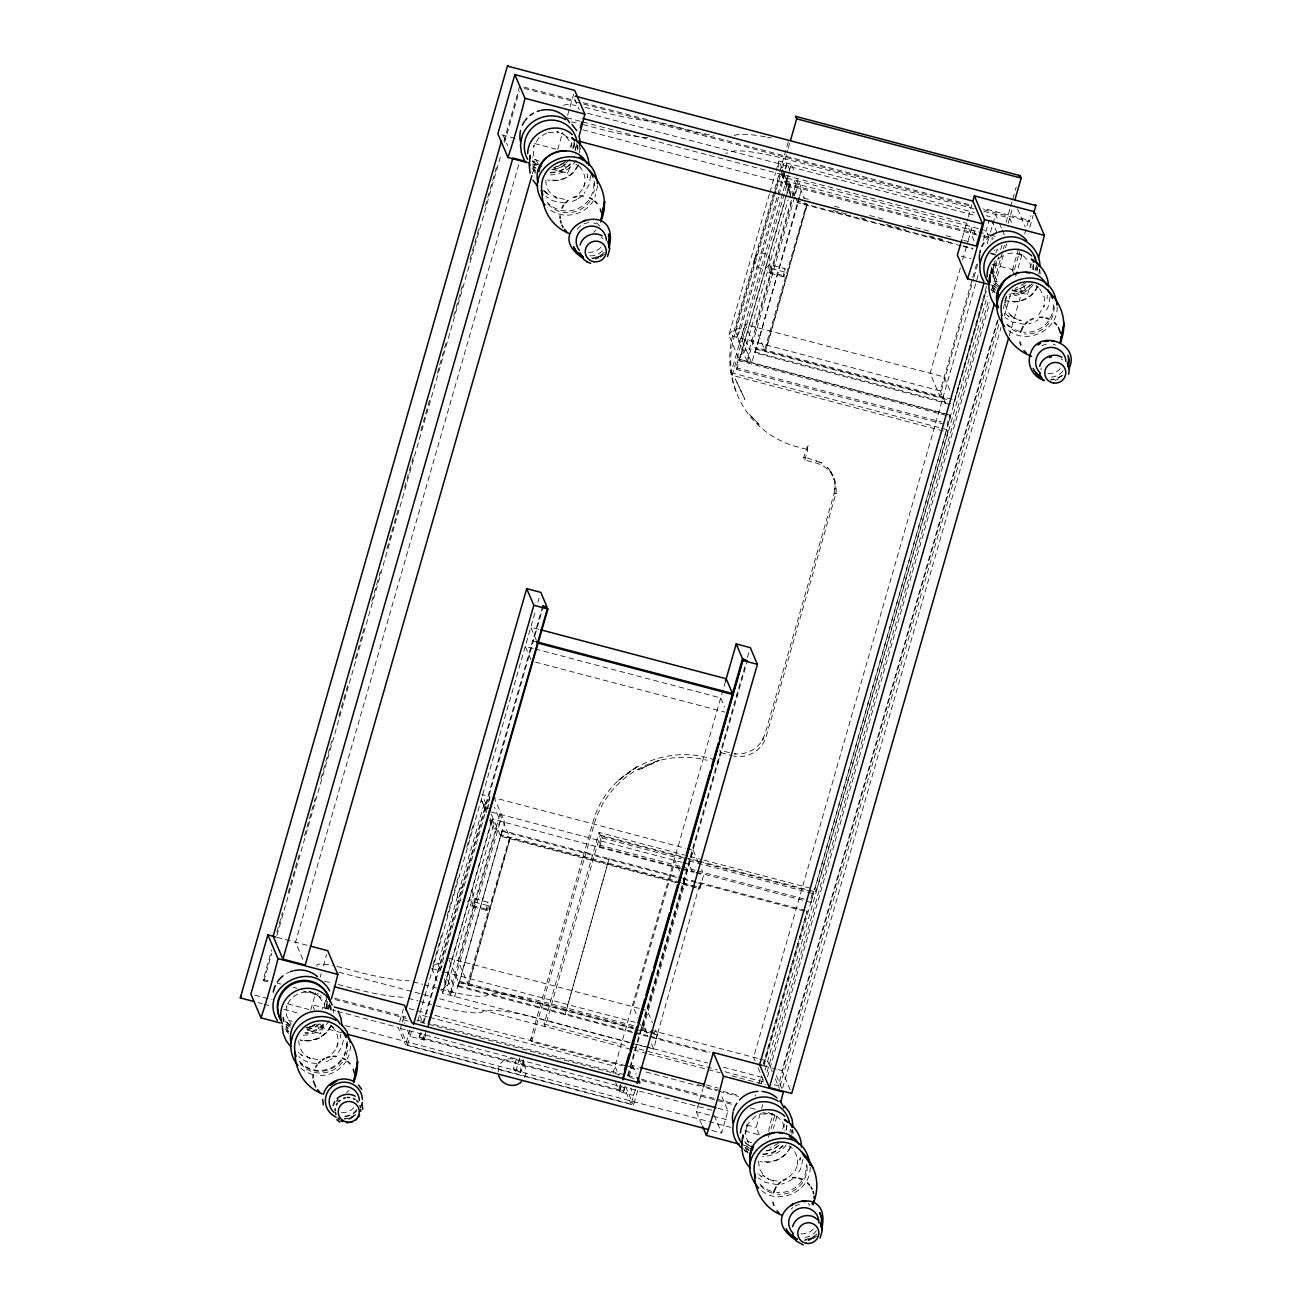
<?xml version="1.0" encoding="UTF-8"?>
<svg xmlns="http://www.w3.org/2000/svg" width="1311" height="1311" viewBox="0 0 1311 1311"><rect width="100%" height="100%" fill="white"/><g stroke="black" fill="none" stroke-linecap="round" stroke-linejoin="round"><path stroke-width="0.75" stroke-dasharray="5 3.75" d="M758.495 1161.071L759.511 1169.035L765.067 1176.885L762.592 1175.066L769.164 1179.523L766.82 1178.278L773.818 1181.064L771.769 1180.31L777.095 1180.998M992.673 274.13L994.148 264.593L992.214 273.294L993.001 268.034L997.36 260.332M1006.422 296.007C1003.751 303.185 1006.324 311.608 1012.059 316.557L1009.585 314.738L1016.156 319.196L1013.813 317.967L1020.81 320.736L1018.762 319.982L1024.088 320.671M808.133 445.609L803.741 457.473L804.79 460.079L816.229 463.094A27.547 26.941 -23.1 0 1 835.14 496.197L766.148 736.52A27.547 26.941 -23.1 0 1 733.619 756.005M340.549 1037.935L340.696 1034.15M577.577 149.798L577.741 145.701M587.689 173.822L587.541 177.608L587.984 173.56M590.474 175.559L589.491 183.687L584.28 193.323M1037.099 271.082L1037.263 266.985M1040.983 369.948L1041.065 367.965M1047.063 298.892L1047.21 295.106M1049.996 296.827L1049.013 304.971L1044.916 313.296M714.954 760.118C666.299 741.862 606.665 771.048 593.146 821.587L530.644 1039.394L531.692 1041.852L622.283 1065.761M806.74 447.002L807.789 449.624L804.79 460.079M326.537 1008.667L327.16 1001.571L326.39 1010.437M573.53 148.34L574.005 143.014M789.959 1132.425L790.271 1129.361M800.218 1157.318L799.939 1160.153L800.579 1154.549M803.004 1159.219L800.579 1169.166L796.809 1174.935M574.005 147.258L574.398 144.112L573.71 148.782M1005.521 299.137L1004.947 303.152L1005.471 299.645M326.718 1009.109L326.767 1000.948M350.676 1046.014L349.545 1053.667L347.169 1059.173M579.298 152.945L580.445 145.308M597.669 185.703L594.932 197.076M498.246 1071.792C498.344 1048.849 535.658 1059.239 523.646 1078.969M791.844 1134.556L792.975 1126.919M810.198 1167.298C810.722 1191.699 777.882 1206.53 760.265 1189.405M1038.836 274.228L1039.967 266.592M1057.19 306.971C1057.698 332.355 1023.055 346.448 1005.717 327.897M786.141 1130.164L786.846 1125.493M1033.134 269.837L1033.183 259.562L1033.199 269.443M789.812 193.438L790.353 191.98L781.045 170.184M786.207 1129.771L786.813 1125.854L786.19 1129.836M1033.183 269.509L1033.281 260.496M444.232 978.678L447.33 985.938L449.05 982.529M444.363 981.316L450.361 995.36L452.459 982.808L496.459 829.552L500.36 821.21L494.362 807.166M486.414 809.182L484.087 803.741L483.939 806.38L486.299 812.066M487.774 809.182L489.872 796.629L481.94 794.532L487.938 808.592M773.736 195.601L734.996 330.569L744.304 352.38L746.008 348.988M789.828 170.102L786.829 163.072L736.831 337.222L747.319 361.82L749.417 349.25L792.286 199.927M779.078 195.273L785.633 170.25M785.928 168.447L786.829 163.072M523.384 1059.599C517.304 1076.757 522.27 1074.053 524.695 1059.517M680.065 868.652L492.428 819.129L491.166 822.685L493.378 825.537L447.33 985.938M782.651 169.758L789.386 185.572C785.142 190.275 793.974 193.012 788.665 197.863M755.333 1096.143L755.644 1094.8M491.281 821.686L442.43 993.279L630.067 1042.802M788.239 188.145L739.388 359.722L950.672 415.489M267.854 981.857L263.888 980.808L263.282 979.399L271.754 949.885M276.85 932.17L282.504 912.489M288.141 892.824L298.875 855.428M304.529 835.746L315.263 798.35M320.916 778.685L331.65 741.289M338.992 715.708L348.038 684.227M355.379 658.646L364.982 625.183M371.767 601.569L380.796 570.088M387.007 548.44L398.872 507.111M404.525 487.43L413.571 455.949M420.913 430.369L429.942 398.872M437.3 373.291L446.33 341.81M453.672 316.23L463.275 282.783M470.059 259.168L479.105 227.672M485.316 206.024L497.18 164.711M503.965 141.096L519.779 85.985M263.888 980.808L271.803 953.261M276.883 935.546L501.163 154.305M504.555 142.489L519.254 91.328M518.73 164.727L295.516 942.216L303.005 959.783M532.413 173.773L535.249 163.941L532.25 156.91M310.74 1009.929L315.672 992.738M320.064 977.465L321.162 973.647M323.358 966.01L326.636 954.539M557.732 149.618L562.665 132.427M567.597 115.237L573.628 94.212M341.761 1032.757L321.982 1027.545L323.03 1023.858M327.258 1009.109L328.324 1005.422L332.289 1006.471M399.658 1021.826L403.362 1008.929M635.36 1089.474L631.165 1104.075L407.574 1045.064L400.461 1028.381L404.657 1013.764M637.801 1090.359L633.557 1105.107L405.558 1044.916L409.786 1030.184M407.574 1045.064L411.769 1030.446M437.186 980.989L431.942 968.698L441.496 935.431M447.117 915.865L457.785 878.681M466.782 847.365L474.074 821.931M417.603 1021.433L535.134 612.04M537.969 602.208L539.1 598.258M484.087 803.741L438.038 964.126L441.135 971.402M625.314 1086.032L623.61 1091.932L419.389 1038.033L420.061 1033.052M422.879 1023.252L542.672 605.944M419.389 1038.033L421.077 1032.134M423.879 1022.351L543.131 607.009M431.942 968.698L439.873 970.779L489.872 796.629M424.469 1034.199L423.338 1038.148L420.978 1032.609M426.288 1030.495L424.158 1040.082L410.064 1036.362L405.328 1025.235M424.158 1040.082L426.665 1031.364M492.428 819.129L442.43 993.279L440.938 989.772M471.747 906.376L473.926 898.527L474.385 902.083L473.025 906.786L472.484 905.508L486.578 909.228L487.118 910.49L471.845 906.524L472.484 905.508M450.361 995.36L500.36 821.21M632.623 1032.544L458.08 986.478L502.129 830.437L681.671 877.813M449.017 959.767L458.752 982.595L454.753 996.524L445.773 975.466M676.066 882.582L500.753 836.303L504.751 822.374L494.263 797.793L685.342 848.217M458.08 986.478L502.129 830.437M487.118 910.49L488.462 905.786L488.02 902.247L473.926 898.527M523.925 1060.861L520.582 1072.48L515.829 1071.218L513.42 1068.858L516.206 1059.173M515.829 1071.218L519.73 1057.682M769.36 194.241L728.9 335.141L739.388 359.722L785.453 199.256M769.918 192.291L775.538 172.724M776.096 170.774L778.898 160.991L974.417 212.579M788.304 141.801L733.128 333.944C727.834 353.036 728.736 373.799 736.307 392.153M774.309 193.651L779.914 174.084M531.692 1041.852L594.194 824.16A91.819 89.82 -23.1 0 1 707.219 760.314M775.85 191.406L734.193 336.534A91.819 89.82 -23.1 0 0 797.219 446.838L807.789 449.624M776.423 189.439L782.044 169.824M782.618 167.874L787.682 150.224M788.239 148.258L789.927 142.375M778.521 197.24L740.731 328.881L736.831 337.222M599.078 832.436L600.192 835.074L545.196 1026.644L544.065 1024.006L599.078 832.436L688.111 855.936M699.124 861.18L815.868 891.988L947.869 432.22L732.193 375.307L731.063 372.668L782.7 192.832M783.257 190.865L786.059 181.098L976.662 231.408M745.238 324.456L741.223 338.385L751.711 362.967L755.71 349.037L745.238 324.456L944.182 376.962L950.18 391.022M794.712 195.732L787.223 178.165L791.221 164.236L794.22 171.266M732.193 375.307L787.19 183.737L786.059 181.098M680.671 868.029L599.717 846.66L598.98 844.907L601.47 836.189L686.374 858.607M944.051 424.19L736.716 369.473L735.963 367.719L738.47 359.017L947.771 414.26M599.717 846.66L602.224 837.958L601.47 836.189M736.716 369.473L739.224 360.771L738.47 359.017M786.026 197.305L789.386 185.572L980.972 236.127M744.304 352.38L788.091 199.813M770.901 264.986L771.343 268.526L769.999 273.229L769.459 271.951L783.536 275.671L784.076 276.932L768.754 272.934L770.901 264.986L785.043 268.722L784.076 276.932M791.32 200.222L754.907 327.013L764.657 349.84L806.642 203.549L797.842 201.222L798.301 202.287L955.178 243.682M791.877 198.272L796.908 180.721L804.397 198.289M747.319 361.82L797.317 187.653L792.827 177.116M949.197 404.165L755.054 352.921L799.104 196.879L810.87 199.977M961.209 245.894L797.711 202.746L799.218 197.519M799.71 195.781L801.709 188.817L797.219 178.28M755.054 352.921L799.546 197.928M612.974 1073.234L726.212 678.77M620.267 1084.492L618.759 1089.72L615.613 1082.345M620.906 1084.869L619.595 1091.653L633.672 1095.373L630.509 1087.95M619.595 1091.653L621.283 1085.754M623.61 1091.932L624.298 1086.95M627.674 1075.2L745.222 665.365M747.483 657.499L749.171 651.6M717.789 763.117L720.788 752.661L719.739 750.203M628.116 1076.249L747.352 660.908M687.308 848.741L693.224 850.298L643.226 1024.448L646.962 1033.232M629.247 1076.478L632.426 1065.417L638.277 1066.974M641.718 1030.266L657.401 1034.412L656.155 1038.754L700.205 882.713L700.664 883.761L699.713 888.809L678.033 883.106M632.033 1043.327L653.714 1049.046L657.401 1034.412M699.713 888.809L703.712 874.879L701.467 869.619M701.762 1124.461L696.321 1111.695L699.058 1102.158M699.615 1100.24L702.893 1088.785M962.323 237.897L967.813 218.806M968.354 216.889L971.828 204.795M960.34 267.919L930.105 373.242L939.84 396.069L973.434 279.046M962.569 260.119L967.616 242.568M968.173 240.618L972.09 226.967L976.597 237.488M711.742 1130.41L721.64 1133.015L727.982 1110.909L721.247 1095.095M945.428 403.198L940.184 390.907L976.662 263.839M983.381 240.437L989.182 220.232M973.991 277.096L977.908 263.445M978.088 275.326L753.596 1057.338L755.103 1060.861M987.117 243.895L989.936 234.079M990.51 232.113L995.59 214.43L998.605 221.493M762.674 1065.941L807.183 910.932L763.69 1065.024M812.246 893.692L810.247 900.657L811.001 902.427L805.069 900.854M986.462 286.421L953.113 405.197L986.347 289.436M990.313 273.016L992.099 266.805M990.854 273.753L993.672 263.937M758.823 1083.591L761.085 1075.725M763.903 1065.892L986.314 291.173M991.395 273.491L995.344 259.725M1006.078 222.362L1010.027 208.596M1010.584 206.63L1012.289 200.73M1012.846 198.764L1016.238 186.965M811.001 902.427L813.492 893.709L812.754 891.955M815.868 891.988L814.754 889.366L946.739 429.598L940.806 428.025M950.491 416.521L948 425.239L947.247 423.486L949.738 414.768L950.491 416.521L739.224 360.771M761.265 1083.394L762.396 1079.461M765.034 1070.235L987.265 296.171M992.919 276.49L998.572 256.809M1000.637 249.582L1001.965 244.993M1008.175 223.345L1012.698 207.613M766.968 1072.267L988.658 300.088M991.477 290.272L1002.751 250.975M1003.325 249.008L1004.455 245.075M767.525 1076.872L989.772 302.726M992.607 292.894L1003.325 255.563M1005.57 247.713L1006.701 243.78M759.282 1134.785L756.185 1127.493L761.117 1110.302M761.658 1108.401L762.756 1104.583M790.222 1089.933L781.979 1070.612L997.851 318.704M998.228 319.523L778.242 1085.803L772.949 1084.41M1012.338 270.41L1018.532 248.795M780.012 1086.147L999.228 322.604M1003.177 308.839L1006.569 297.023M1014.485 269.476L1019.565 251.761M1024.645 234.063L1028.594 220.281L983.07 208.269M768.148 1112.646L772.113 1113.695L772.703 1115.104L770.966 1121.2A13.765 1.786 -75.2 0 0 768.639 1131.196M983.66 209.662L1029.201 221.69L1030.954 215.594M768.508 1137.309L775.293 1113.727M782.618 1088.163L1001.014 327.455M1004.406 315.656L1011.174 292.074M1015.681 276.342L1022.187 253.695M1029.79 227.213L1033.183 215.414M1009.273 335.632L1021.711 292.32L1019.466 287.06M513.42 1068.858L521.368 1071.12M443.118 989.428L445.543 986.347M740.076 355.871L742.501 352.79M578.413 164.76C573.776 176.641 559.633 183.065 547.457 179.902M331.421 1025.087C326.783 1036.968 312.641 1043.392 300.465 1040.229M486.578 909.228L485.939 910.244L488.02 902.247M769.459 271.951L768.803 272.967M783.536 275.671L782.896 276.687L784.978 268.689M1037.935 286.044C1032.953 298.908 1016.402 305.66 1003.849 299.908M790.943 1146.371C786.321 1158.252 772.163 1164.66 759.987 1161.513M793.417 195.994L797.317 187.653M439.873 970.779L443.774 962.438M1037.329 286.159C1032.773 297.433 1019.434 303.923 1007.733 300.694M577.414 165.76C572.514 176.51 559.6 182.54 548.211 179.41M330.421 1026.087C325.521 1036.837 312.608 1042.851 301.219 1039.738M432.925 966.6L433.941 965.322M789.943 1147.371C785.043 1158.121 772.13 1164.135 760.741 1161.022M530.66 1039.23L532.037 1037.837M569.843 159.368L562.173 166.808L551.816 169.545M576.168 160.221C570.596 169.135 560.633 174.74 550.128 174.937M579.233 193.422L582.576 189.21L584.903 183.065L583.559 187.768C586.754 180.23 584.64 170.954 578.38 165.645M593.391 200.616C584.395 216.168 560.911 220.248 547.736 207.793M329.176 1020.548C323.604 1029.463 313.64 1035.067 303.136 1035.264M332.24 1053.749L335.583 1049.537L337.91 1043.392L336.566 1048.079C339.762 1040.557 337.648 1031.282 331.388 1025.972M346.399 1060.943C340.204 1070.808 328.176 1077.134 316.508 1075.151M1033.281 284.553C1027.906 292.009 1018.68 295.86 1009.65 296.22M1038.754 314.706L1044.13 305.676L1043.9 306.741L1044.654 301.923L1044.146 297.105L1039.656 288.617M786.289 1144.88C780.914 1152.336 771.687 1156.187 762.658 1156.548M1032.183 283.438C1026.906 290.649 1017.91 295.008 1008.962 294.401M836.779 493.706L834.091 493.608L765.083 733.947L761.478 741.797L763.592 738.077C758.381 748.761 746.32 755.333 734.504 753.825L735.405 753.989L731.177 753.219M570.678 164.563L560.371 171.479L549.44 173.134M593.604 232.293L595.997 230.081M604.469 252.286L599.914 255.891L591.589 258.316M346.612 1092.604L349.005 1090.408M783.208 1146.175L772.9 1153.09L761.986 1154.729M817.015 1233.897L812.443 1237.486L804.118 1239.927M834.189 493.526L835.123 485.316L834.943 489.56L834.353 479.465L831.666 473.222L834.615 481.121L833.452 477.057L834.501 479.515M1062.615 375.52L1056.977 378.846L1050.373 380.092M1025.399 282.93L1015.37 288.436M778.406 1143.258L770.032 1148.075M565.615 161.876L557.126 166.71M600.684 257.087L605.01 253.842M998.474 258.923L1002.784 255.694M1026.021 284.848L1021.695 288.092L1013.124 290.583M319.507 1023.891L315.181 1027.136L306.61 1029.627M755.808 1116.022L748.139 1123.461L745.222 1133.622L747.155 1124.92C743.943 1132.475 746.057 1141.701 752.334 1147.027M779.029 1145.175L774.719 1148.42L766.148 1150.911M788.878 1177.18L795.105 1170.821L797.137 1166.003L796.908 1167.069C799.153 1159.153 795.843 1150.288 788.943 1145.798M813.23 1238.682L817.556 1235.454M602.519 254.695L595.636 258.201L591.769 258.759M355.527 1115.022L350.463 1117.89L343.859 1119.135M815.065 1236.306L808.166 1239.796L804.298 1240.353M578.036 198.797L580.347 197.24M1061.861 375.552L1056.797 378.404L1051.111 379.6M792.876 1178.851L786.895 1182.358M310.15 1027.037L317.967 1022.99M803.741 457.473L805.167 457.375M308.937 1027.709L306.872 1027.955L316.23 1024.038M1035.493 321.342L1038.181 319.753M434.416 964.962L442.004 961.979M576.873 199.567L570.416 202.123M546.605 133.05L538.952 137.639L533.577 146.685L533.79 145.619L533.544 155.255L538.034 163.744M557.322 166.563L564.959 162.662L553.865 167.644L555.831 167.153M595.669 259.119L599.012 257.759M1055.191 380.403L1058.534 379.043M463.111 886.793C456.67 888.219 455.212 897.953 461.111 901.05M467.126 901.952C472.697 900.641 474.893 892.873 470.731 888.924M306.872 1027.955L314.787 1025.071M310.428 1027.103L314.869 1025.3L312.739 1026.152M348.677 1119.447L352.02 1118.086M808.215 1240.73L811.558 1239.37M1028.611 323.784L1031.282 323.014M781.618 1184.112L784.289 1183.341M548.277 132.378L558.945 132.362L556.896 131.608L563.894 134.394L561.55 133.148L568.105 137.622L565.647 135.803L571.186 143.653L572.301 148.356M1007.798 253.662L1013.141 252.957L1023.416 255.678L1018.794 253.515L1023.203 255.629L1028.791 261.397M305.676 1027.89L308.855 1027.48M760.806 1113.989L771.474 1113.973L776.423 1116.005L771.802 1113.842C778.947 1116.317 784.568 1123.117 784.765 1130.787M834.402 493.46L835.959 493.559M564.943 203.041L552.8 200.829L545.9 196.388M1024.481 324.325L1012.321 322.113L1005.439 317.672M777.489 1184.652L765.329 1182.44L758.446 1177.999M564.549 199.387L554.291 196.683L558.896 198.83C551.112 196.224 545.605 188.505 545.786 180.279M317.573 1059.714L307.298 1057.01L311.903 1059.157C304.136 1056.535 298.613 1048.833 298.793 1040.606M523.745 87.034L575.218 100.619M583.133 102.717L971.189 205.122M524.334 88.443L581.756 103.585M583.739 104.11L971.779 206.532M974.122 208.76L786.518 159.254A65.337 10.635 16 0 0 729.358 152.273A49.556 8.063 16 0 1 725.688 153.289M983.987 211.366L1009.667 218.134L1012.682 225.213M986.249 215.709L990.182 216.741M587.639 113.27L976.728 215.954M566.876 117.744L580.724 121.399M582.707 121.923L966.535 223.231L974.778 242.535M787.223 178.165L979.137 228.819M980.267 229.114L986.183 230.67L990.674 241.208M583.051 124.561L596.259 128.036A74.891 12.192 16 0 0 649.715 137.819M978.629 231.916L988.461 234.522M990.428 235.03L998.277 237.111M582.887 129.805L975.925 233.538M983.692 235.587L993.705 238.241M982.939 236.652L992.788 239.241M834.402 206.188L842.236 208.269M869.701 215.512L885.384 219.642M906.95 225.345L928.532 231.031M946.181 235.685L954.031 237.766M963.831 240.355L971.68 242.42M833.14 210.547L850.79 215.201M860.606 217.79L868.439 219.855M886.089 224.525L905.704 229.687M929.237 235.898L942.97 239.536M963.028 245.763L972.828 248.353M990.477 253.007L996.36 254.563M963.175 246.419L973.024 249.024M990.755 253.695L996.671 255.268M501.736 134.836L517.173 138.9M534.56 143.489L555.798 149.093M961.258 256.12L970.91 258.66M992.148 264.265L1015.32 270.377M1012.387 289.862L1021.711 292.32M533.085 164.137L536.936 165.153M552.39 169.234L567.843 173.314A108.436 14.028 -75.2 0 0 570.842 164.088M990.674 284.913L996.475 286.437M1011.912 290.518L1027.365 294.598A108.436 14.028 -75.2 0 0 1030.364 285.372M771.343 268.526L785.42 272.246M940.184 390.907L728.9 335.141C731.063 330.847 736.012 327.799 740.731 328.881L749.417 349.25M952.163 399.331L755.841 347.513L756.3 348.579L946.526 398.773M755.71 349.037L946.788 399.478M754.595 351.872L950.704 403.624M735.963 367.719L941.314 421.913M731.063 372.668L938.823 427.501M538.69 629.28L530.791 627.199L537.084 641.948M536.609 641.816L532.676 640.784L533.135 641.833M533.184 648.437L525.285 646.356L531.578 661.105M535.15 648.945L720.722 697.927L724.655 707.153M535.527 662.137L725.032 712.152M720.788 752.661L732.226 755.677M690.094 856.46L701.959 859.59M703.941 860.114L814.754 889.366M600.192 835.074L683.293 857.001M685.276 857.525L697.157 860.655M688.357 859.131L810.772 891.431M602.224 837.958L681.212 858.803M689.094 860.885L805.593 891.627M807.576 892.152L813.492 893.709M682.179 862.376L490.265 811.722L500.753 836.303M683.932 862.835L689.225 864.228L693.716 874.765M598.98 844.907L679.934 866.276M681.9 866.784L695.731 870.438M697.698 870.963L804.331 899.1M682.654 868.554L694.502 871.668M696.469 872.192L803.102 900.329M682.031 869.16L693.863 872.29M695.83 872.798L703.712 874.879M682.556 878.042L805.216 910.424M502.588 831.485L681.048 878.583M683.015 879.107L696.731 882.729M697.796 883.008L807.625 911.997M681.31 882.401L500.884 834.779L501.343 835.844L679.803 882.942M683.26 882.926L698.96 887.055M681.753 883.45L695.485 887.072M474.385 902.083L488.462 905.786M448.264 958.013L639.342 1008.438M641.308 1008.962L647.224 1010.519L652.468 1022.809M444.265 971.943L635.343 1022.383M633.393 1025.612L544.524 1002.161A65.337 10.635 16 0 0 487.364 995.18A49.556 8.063 16 0 1 445.789 990.428L424.617 984.84M641.292 1027.693L649.191 1029.774M651.174 1030.299L758.872 1058.731M759.774 1058.96L767.672 1061.058L772.195 1071.661M633.426 1027.136L458.883 981.07L459.342 982.136L633.869 1028.201M641.276 1029.217L656.958 1033.347L655.467 1029.84M458.752 982.595L634.065 1028.873M636.032 1029.381L657.712 1035.1M276.883 937.299L308.429 945.624M763.346 1065.696L776.391 1069.137M778.259 1069.629L781.979 1070.612M457.637 985.43L633.246 1031.773M635.212 1032.298L647.863 1035.641M649.83 1036.149L709.726 1051.963M634.59 1033.068L710.169 1053.012M413.08 981.792L422.699 984.332M628.641 1042.147L539.788 1018.696A65.337 10.635 16 0 0 482.612 1011.731A49.556 8.063 16 0 1 441.037 1006.979L433.335 1004.947M636.54 1044.244L707.629 1063.008M723.426 1067.17L762.92 1077.593M544.065 1024.006L628.575 1046.309M630.525 1046.817L716.986 1069.645M724.852 1071.726L764.149 1082.099M338.926 972.205L431.745 996.704M439.644 998.785L631.656 1049.456M633.623 1049.98L647.028 1053.52M649.011 1054.044L720.116 1072.808M731.866 1075.905L737.88 1077.495M739.732 1077.986L765.542 1084.787M408.327 998.343L417.947 1000.883M419.881 1001.391L431.417 1004.439M338.189 984.512L349.513 987.494A74.891 12.192 16 0 0 404.493 997.327M706.547 1084.984L718.248 1088.081M409.229 1008.552L426.993 1013.239M434.891 1015.32L626.478 1065.892M628.461 1066.417L638.326 1069.022M697.583 1084.656L703.515 1086.229M705.482 1086.737L721.279 1090.916M723.262 1091.44L739.06 1095.603M630.149 1067.842L638.031 1069.923M645.913 1072.005L699.074 1086.032M706.957 1088.114L716.789 1090.719M718.756 1091.227L738.454 1096.422M427.435 1016.762L419.536 1014.681L422.683 1022.056M429.418 1017.287L614.974 1066.269L618.907 1075.479M263.282 979.399L269.23 980.972M277.145 983.053L281.111 984.102M292.992 987.232L296.941 988.281M308.822 991.427L318.72 994.033M334.567 998.212L405.836 1017.025M417.717 1020.155L425.633 1022.252M433.548 1024.333L625.609 1075.02M627.576 1075.544L639.457 1078.691M641.44 1079.215L734.488 1103.764M750.334 1107.942L756.267 1109.516M303.48 991.263L321.31 995.967M335.157 999.621L406.443 1018.434M420.29 1022.088L620.267 1074.856M630.165 1077.478L634.114 1078.527M642.046 1080.608L733.111 1104.649M762.805 1112.482L772.703 1115.104M408.245 1021.072L402.952 1019.679L404.542 1023.383M718.1 1108.287L727.982 1110.909M335.649 1010.896L312.231 1004.718L314.493 1009.978M337.599 1011.404L398.069 1027.365L405.558 1044.916M711.906 1110.188L626.068 1087.54L633.557 1105.107M400.461 1028.381L624.052 1087.393L631.165 1104.075M418.93 1036.985L623.167 1090.883M254.744 995.147L272.114 999.736M287.568 1003.816L308.806 1009.421M696.321 1111.695L729.145 1120.364M746.516 1124.953L756.185 1127.493M258.12 1002.604L262.085 1003.652M264.068 1004.177L270 1005.734M283.848 1009.388L299.678 1013.567M345.17 1025.579L707.186 1121.134M709.169 1121.642L730.932 1127.394M744.779 1131.049L758.627 1134.703M286.093 1024.465L289.96 1025.481M307.331 1030.069L320.851 1033.642A108.436 14.028 -75.2 0 0 323.85 1024.415M743.124 1145.093L748.909 1146.617M807.232 458.031L813.279 460.014M729.277 752.596L721.427 750.679M312.657 1074.659L305.332 1071.628L299.203 1066.941M541.804 166.776L532.315 160.958L537.33 164.776L533.266 161.581M994.803 292.304L991.558 289.862M535.281 171.02L532.037 168.578M288.289 1031.347L285.044 1028.906M286.667 1022.351L290.337 1025.104L286.585 1022.236M993.427 283.651L998.507 286.929M575.922 164.121L580.839 167.464M748.237 1145.011L742.37 1139.554M330.569 1025.563L333.846 1027.791M751.514 1147.24L744.861 1142.553L746.451 1143.979M992.706 287.814L995.967 290.321M1006.012 314.361L1009.028 316.672L1004.734 313.345M1060.927 358.69L1062.5 359.886M533.167 166.53L535.347 168.201M543.541 190.816L549.506 195.388L543.77 190.964M601.388 237.406L602.978 238.602M748.974 1150.632L743.829 1146.158M744.566 1150.189L747.647 1152.516M759.02 1174.689L762.035 1176.999L757.742 1173.673M299.498 1053.405L302.513 1055.716L298.22 1052.389M1035.936 285.487L1038.427 287.568M790.566 194.995L781.045 173.314M596.538 222.723L600.028 226.393M543.868 190.341L546.49 193.078M533.348 170.594L535.838 173.249M288.846 1033.576L286.355 1030.921A26.63 26.04 -23.1 0 0 288.191 1032.953M999.326 286.699L996.049 283.127L993.033 275.703M535.511 171.233L532.479 166.382M808.133 1203.154L809.87 1205.612M325.308 1008.683L324.194 1003.964L318.655 996.114L321.113 997.933L314.558 993.476L316.901 994.721L309.904 991.935L311.952 992.689C301.399 989.887 289.502 996.409 286.585 1006.995L286.798 1005.93L286.552 1015.583L291.058 1024.071M995.049 292.5L991.263 285.913M748.057 1152.828L744.287 1146.24M743.583 1148.813L745.877 1152.189M482.579 802.447L481.432 799.857M288.518 1031.544L284.749 1024.956M484.546 807.707L484.087 806.871M490.003 820.735L493.329 828.29L496.459 829.552L491.707 818.441M1036.1 264.953L1038.754 272.065M576.578 143.669L579.233 150.781M329.585 1003.997L332.24 1011.109M1028.594 220.281L1029.201 221.69M1017.533 208.908L1025.317 227.164M999.359 223.263L1001.62 228.573M1002.374 230.343L1004.636 235.652M1023.481 285.487L1027.365 294.598M991.673 220.264L998.425 236.062M1011.977 269.492L1014.96 276.523M997.622 250.204L997.163 249.156L995.918 253.498L994.426 249.991M991.116 267.116L997.851 282.914M946.739 429.598L947.869 432.22M795.466 197.486L797.711 202.746M781.897 168.005L778.898 160.991L778.57 167.021M784.732 175.625L792.631 194.143M781.209 173.298L788.386 190.111M574.726 99.128L579.216 109.665M563.943 164.203L567.843 173.314M503.145 135.213L507.636 145.734M736.913 694.683L737.356 695.731M693.224 850.298L698.468 862.589M776.292 1075.577L781.733 1088.343M775.227 1078.74L779.357 1088.441M679.622 871.045L675.132 860.524L633.131 1006.799L637.638 1017.336M683.375 879.828L684.866 883.335L642.882 1029.627L640.62 1024.366M758.119 1067.941L763.395 1080.33M714.151 1115.464L721.64 1133.015M651.469 1043.769L653.714 1049.046M632.426 1065.417L636.163 1074.201M490.281 818.277L493.378 825.537L492.952 827.667M481.858 801.25L486.643 812.459M489.822 819.932L491.412 823.669M520.057 1071.218L520.582 1072.48M447.723 971.697L452.459 982.808M317.196 966.469L316.901 965.765A27.547 4.49 16 0 1 333.01 965.568M320.474 1024.022L321.982 1027.545M316.967 1024.53L320.851 1033.642M1029.725 262.708L1031.757 270.459M579.134 144.734L580.249 148.667M791.041 1129.623L791.778 1132.393M326.095 997.425L327.324 1004.21L327.16 1001.571M792.794 1130.262L793.221 1133.31M1039.787 269.935L1040.262 273.999M574.152 141.244L574.3 143.882M563.615 105.568A27.547 4.49 16 0 1 576.053 105.421M585.05 107.305A27.547 4.49 16 0 1 587.803 108.01L600.995 111.501A74.891 12.192 16 0 0 655.975 121.333L692.519 130.969A49.556 8.063 16 0 0 713.381 135.459M571.301 121.972A27.547 4.49 16 0 1 578.938 123.529M734.111 135.738A65.337 10.635 16 0 1 757.168 135.508M760.495 136A65.337 10.635 16 0 1 765.771 136.918M767.59 137.245A65.337 10.635 16 0 1 771.327 137.983M571.94 142.555A26.63 26.04 -23.1 0 1 569.187 148.848M539.165 161.056A26.63 26.04 -23.1 0 1 532.79 158.451M576.07 146.291A26.63 26.04 -23.1 0 1 575.25 150.323M566.123 163.875A26.63 26.04 -23.1 0 1 552.111 169.578M534.937 165.514A26.63 26.04 -23.1 0 1 532.725 163.908M577.381 146.193A26.63 26.04 -23.1 0 1 577.201 148.93M570.301 163.695A26.63 26.04 -23.1 0 1 549.063 172.315M536.068 168.152A26.63 26.04 -23.1 0 1 532.807 165.661M593.85 183.458A26.63 26.04 -23.1 0 1 591.408 195.454M588.557 200.19A26.63 26.04 -23.1 0 1 547.342 202.353M594.112 181.147A26.63 26.04 -23.1 0 1 593.604 193.34M590.114 200.812A26.63 26.04 -23.1 0 1 547.211 203.074M600.831 247.402A15.142 14.814 -23.1 0 1 587.967 252.253M577.233 229.376A15.142 14.814 -23.1 0 1 591.572 222.673M593.883 223.083A15.142 14.814 -23.1 0 1 596.112 223.87M602.339 250.909A15.142 14.814 -23.1 0 1 589.458 255.76M1035.592 267.575A26.63 26.04 -23.1 0 1 1035.116 270.279A108.436 14.028 -75.2 0 0 1035.985 266.723M1023.957 286.388A26.63 26.04 -23.1 0 1 1014.386 290.419M996.852 288.174A26.63 26.04 -23.1 0 1 991.198 284.307M1031.462 263.822A26.63 26.04 -23.1 0 1 1030.02 267.69M997.36 281.963A26.63 26.04 -23.1 0 1 994.787 280.98M986.478 239.618A26.63 26.04 -23.1 0 1 988.478 237.684M1036.903 267.477A26.63 26.04 -23.1 0 1 1036.722 270.197M1029.823 284.962A26.63 26.04 -23.1 0 1 1026.759 287.797L1023.301 290.124A26.63 26.04 -23.1 0 1 1011.371 293.598M994.459 288.666A26.63 26.04 -23.1 0 1 992.329 286.945M1053.372 304.742A26.63 26.04 -23.1 0 1 1049.98 318.573M1048.292 321.195A26.63 26.04 -23.1 0 1 1023.678 332.125M1019.597 331.388A26.63 26.04 -23.1 0 1 1005.979 322.604M1054.126 306.495A26.63 26.04 -23.1 0 1 1024.432 333.879M1016.451 331.781A26.63 26.04 -23.1 0 1 1006.733 324.358M1060.353 368.686A15.142 14.814 -23.1 0 1 1047.489 373.537M1041.934 345.875A15.142 14.814 -23.1 0 1 1046.375 344.203M1053.421 344.367A15.142 14.814 -23.1 0 1 1055.634 345.154M1062.992 370.816A15.142 14.814 -23.1 0 1 1051.356 377.093M778.652 1145.486A26.63 26.04 -23.1 0 1 764.641 1151.189M751.105 1149.075A26.63 26.04 -23.1 0 1 744.206 1144.634M784.47 1124.15A26.63 26.04 -23.1 0 1 781.733 1130.459M751.695 1142.668A26.63 26.04 -23.1 0 1 745.336 1140.062M782.831 1145.29A26.63 26.04 -23.1 0 1 761.593 1153.926M748.597 1149.763A26.63 26.04 -23.1 0 1 745.336 1147.272M806.314 1164.037A26.63 26.04 -23.1 0 1 806.38 1167.118M806.068 1170.182A26.63 26.04 -23.1 0 1 802.643 1179.507M801.906 1180.67A26.63 26.04 -23.1 0 1 776.702 1192.453M771.294 1191.322A26.63 26.04 -23.1 0 1 758.987 1182.932M807.068 1165.79A26.63 26.04 -23.1 0 1 777.439 1194.206M772.032 1193.076A26.63 26.04 -23.1 0 1 759.741 1184.685M813.377 1228.997A15.142 14.814 -23.1 0 1 800.497 1233.848M791.238 1209.119A15.142 14.814 -23.1 0 1 792.975 1207.513M794.941 1206.202A15.142 14.814 -23.1 0 1 799.382 1204.53M816.343 1230.668A15.142 14.814 -23.1 0 1 804.364 1237.42M776.866 1116.431A108.436 14.028 -75.2 0 1 773.424 1128.443M329.471 1005.766A108.436 14.028 -75.2 0 1 328.487 1009.191M576.463 145.439A108.436 14.028 -75.2 0 1 574.972 150.552M336.96 966.436A27.547 4.49 16 0 1 341.057 967.469L354.265 970.943A74.891 12.192 16 0 0 409.229 980.775M324.571 981.415A27.547 4.49 16 0 1 332.207 982.988M329.274 1003.882A26.63 26.04 -23.1 0 1 328.258 1010.65M319.13 1024.202A26.63 26.04 -23.1 0 1 307.872 1029.463M290.337 1027.218A26.63 26.04 -23.1 0 1 284.684 1023.35M325.57 1000.195A26.63 26.04 -23.1 0 1 322.195 1009.175M292.173 1021.384A26.63 26.04 -23.1 0 1 288.256 1020.024M286.486 973.516A26.63 26.04 -23.1 0 1 288.994 972.27M289.354 1024.481A24.45 23.909 -23.1 0 1 284.733 1020.613M330.388 1006.52A26.63 26.04 -23.1 0 1 330.208 1009.241M323.309 1024.006A26.63 26.04 -23.1 0 1 304.857 1032.642M287.945 1027.709A26.63 26.04 -23.1 0 1 285.814 1025.989M330.749 1006.029A26.63 26.04 -23.1 0 1 330.585 1010.125M323.686 1024.891A26.63 26.04 -23.1 0 1 305.234 1033.527M288.322 1028.578A26.63 26.04 -23.1 0 1 286.175 1026.857M333.273 1008.978A26.63 26.04 -23.1 0 1 333.748 1013.042M330.7 1026.284A26.63 26.04 -23.1 0 1 299.973 1039.705M343.318 1039.984A26.63 26.04 -23.1 0 1 337.337 1053.7M332.24 1058.403A26.63 26.04 -23.1 0 1 329.897 1059.894M328.668 1060.55A26.63 26.04 -23.1 0 1 326.111 1061.664M316.574 1063.401A26.63 26.04 -23.1 0 1 298.908 1056.715M346.481 1042.9A26.63 26.04 -23.1 0 1 344.039 1054.896M341.204 1059.632A26.63 26.04 -23.1 0 1 299.973 1061.812M346.858 1043.785A26.63 26.04 -23.1 0 1 344.416 1055.781M341.565 1060.517A26.63 26.04 -23.1 0 1 299.465 1061.648M347.12 1041.475A26.63 26.04 -23.1 0 1 345.711 1056.273M342.318 1062.271A26.63 26.04 -23.1 0 1 300.219 1063.401M353.839 1107.729A15.142 14.814 -23.1 0 1 340.975 1112.58M356.739 1110.859A18.6 18.19 -23.1 0 1 343.843 1116.89M355.347 1114.579A18.6 18.19 -23.1 0 1 344.596 1118.644M356.805 1109.385A15.142 14.814 -23.1 0 1 344.842 1116.136M754.546 258.824C751.449 268.46 767.558 272.655 769.606 262.806C772.703 253.17 756.611 248.975 754.546 258.824M499.95 814.278L457.949 960.57L467.683 983.397L509.684 837.106L499.95 814.278M510.143 838.155L468.437 985.151L510.143 838.155M609.107 858.656L565.057 1014.714L609.107 858.656M807.101 204.598L765.395 351.594L807.101 204.598M636.589 766.837L617.448 781.159L636.605 766.935M600.094 256.333L595.636 258.201L600.094 256.333M650.862 764.166L638.457 769.967L659.286 760.282L650.862 764.166M812.64 1237.928L808.166 1239.796L812.64 1237.928M353.118 1116.644L348.644 1118.512L353.118 1116.693M819.228 462.062L815.589 460.751L821.751 462.98L819.228 462.062M758.938 424.338L749.204 414.096L758.938 424.338M829.273 469.731L827.388 467.29L831.698 472.91L829.273 469.731M744.861 399.314L735.356 379.01L744.861 399.314"/><path stroke-width="1.5" d="M313.067 1077.839L313.198 1074.627M335.223 1110.745L335.305 1108.762M360.738 1111.384L360.82 1109.401M609.287 241.978L609.402 239.11M742.78 1138.784L742.944 1134.965C740.715 1146.355 741.436 1159.301 750.203 1167.904M987.232 276.801C985.462 254.367 1015.697 240.274 1031.79 255.956M998.179 297.679L998.343 293.893M1048.472 291.419C1063.09 304.906 1067.81 324.653 1060.271 342.974L1061.058 336.616M527.71 153.469C527.759 131.936 556.798 119.645 572.268 134.672M291.878 1038.443C289.469 1047.751 291.403 1058.256 298.039 1065.417M521.647 137.737L520.5 145.374L521.417 153.01L524.302 160.122M1030.02 355.215C1026.824 365.835 1033.822 377.715 1044.506 380.419M323.489 1094.259C326.767 1081.559 342.745 1074.987 354.019 1081.657M333.125 1105.37L334.698 1101.601M580.101 245.042C582.428 235.833 594.014 231.031 602.191 235.865M792.647 1226.637C794.958 1217.427 806.56 1212.642 814.721 1217.477M1039.639 366.326C1041.966 357.034 1053.749 352.233 1061.91 357.264M1068.645 374.209L1069.252 370.144L1067.351 362.705M1060.91 339.811L1064.155 322.817L1060.271 342.974M353.757 1082.017L357.641 1061.861L353.757 1082.017C361.754 1063.434 356.248 1044.113 341.958 1030.462M600.749 221.69L604.633 201.533L600.749 221.69C608.746 203.123 603.224 183.786 588.95 170.135M608.91 245.239L609.074 236.275M740.404 1133.015C742.141 1112.465 769.934 1101.928 784.797 1116.284M821.243 1226.408L821.604 1217.886L819.604 1212.56L820.457 1214.265M1068.236 366.08L1068.596 357.559M813.279 1203.301C820.817 1184.98 816.097 1165.217 801.48 1151.746M538.936 171.659C540.82 159.057 553.488 149.585 566.106 151.076M812.951 1204.793L813.82 1200.942M821.407 1226.932L822.095 1220.443L820.817 1215.133M1068.399 366.605L1069.12 360.836L1068.006 355.248M254.17 1001.555L240.323 997.9L507.57 65.55L508.16 66.369M275.605 936.955L267.87 934.923L250.876 994.131L260.987 1017.844L280.292 1022.941M578.905 136.819A108.436 14.028 -75.2 0 0 584.837 114.106L574.726 90.393L514.862 74.596L497.869 133.804L507.98 157.517L527.284 162.613M501.457 141.113L273.163 936.316L282.897 959.144L305.25 965.043L531.856 175.74M282.897 959.144L512.88 158.025L525.924 161.482M580.314 127.659L581.904 122.136M405.787 1009.831L526.694 588.639L540.788 592.359L547.08 607.108L542.672 605.944L547.9 609.041L428.107 1026.3M413.457 1024.546L533.823 605.321L526.694 588.639M428.304 1023.449L546.966 610.139M790.5 140.408L796.678 118.842L795.63 116.384L796.301 117.367M725.475 681.343L736.225 643.947L750.302 647.65L757.414 664.333L637.064 1083.558M624.413 1070.038L628.936 1054.29M630.067 1050.357L636.851 1026.742M637.982 1022.809L644.75 999.179M645.881 995.246L652.665 971.631M653.796 967.698L669.626 912.587M670.74 908.654L677.525 885.023M678.656 881.09L685.44 857.476M686.571 853.543L710.3 770.884M711.431 766.935L718.215 743.321M719.346 739.388L742.501 658.696L736.225 643.947M622.61 1078.969L742.96 659.744L747.352 660.908L742.501 658.696M622.971 1079.838L742.96 659.744M703.45 1086.868L713.315 1052.487L761.593 1065.237M961.782 239.815L957.391 255.088L967.502 278.801L988.74 284.405M972.746 201.615L974.384 195.88L1034.248 211.677L1044.359 235.39A108.436 14.028 -75.2 0 1 1038.427 258.103M575.201 96.145L972.893 201.107L982.627 223.935L976.285 246.042L578.593 141.096M983.955 283.274L759.626 1064.712L769.36 1087.54L791.713 1093.44L1008.716 337.599M1014.96 199.731L1021.171 178.083L1020.122 175.625L1019.303 176.706M769.36 1087.54L994.262 304.136M1033.74 213.447L1035.821 205.155A13.765 1.786 -75.2 0 0 1034.903 205.385M999.097 290.157L1004.701 280.243L1010.748 275.474M1020.351 332.437L1023.088 326.586M752.104 1150.484L753.448 1146.912M773.375 1192.764L776.096 1186.914M521.696 137.54C526.645 119.416 549.473 110.124 565.664 119.662M609.074 247.992C621.856 193.291 536.052 228.18 583.329 258.447M607.567 256.464L609.73 248.861L607.829 241.421M291.927 1038.246C296.876 1020.122 319.72 1010.83 335.895 1020.384M1030.053 355.002C1037.083 326.849 1082.427 343.531 1068.596 369.276M821.604 1229.587C834.386 1174.885 748.581 1209.791 795.859 1240.059M820.112 1238.076L822.259 1230.455L820.358 1223.032M561.96 208.138L563.566 205.303M336.386 1104.96L337.386 1103.207M358.657 1116.939L359.64 1115.202M315.722 1067.023L317.033 1064.974M241.486 995.246L240.323 997.9M318.589 1063.09L320.359 1061.402M565.582 202.763L567.974 200.55M1025.104 324.046L1027.496 321.834M338.631 1101.65L340.106 1100.273M355.936 1119.873L357.411 1118.512M778.111 1184.374L780.504 1182.161M336.583 1081.198L330.061 1085.279L331.519 1084.05M1040.442 343.335L1038.033 345.006M330.061 1085.279L333.928 1082.378M337.124 1098.552C341.876 1093.997 349.447 1092.948 355.199 1096.193M521.499 1081.69C514.486 1088.9 500.966 1085.033 498.655 1075.299M790.877 1205.596L793.45 1203.662L791.041 1205.333M322.309 1059.911L324.423 1058.665M1030.217 320.015L1033.166 318.639M763.756 1135.801L774.785 1132.589M783.224 1180.342L786.174 1178.966M583.575 220.871L585.394 220.232M573.644 197.355L576.774 196.437M1014.239 273.835L1017.959 272.754M1049.374 357.493L1051.307 356.936M326.652 1057.682L329.798 1056.764M343.597 1098.307L345.547 1097.733M350.496 1122.413L352.43 1121.855M1044.916 341.515L1048.784 340.958M801.791 1201.286L804.692 1201.351M580.019 196.011L583.264 196.093M1039.541 317.295L1042.786 317.377M333.027 1056.338L336.271 1056.42M347.53 1097.471L349.545 1097.52M346.481 1122.626L348.497 1122.675M792.549 1177.622L795.81 1177.704M1054.47 341.499L1051.684 341.024M802.709 1201.22L805.888 1201.63M1025.628 272.36L1029.397 273.049M778.636 1132.688L782.405 1133.376M795.679 116.384L1020.122 175.625M796.678 118.842L1021.171 178.083M507.816 66.173L1036.001 205.581M514.862 74.596L524.974 98.309L584.837 114.106M974.384 195.88L984.495 219.593L1044.359 235.39M582.969 118.449L982.627 223.935M533.823 605.321L547.9 609.041M743.337 660.629L757.414 664.333M540.656 629.788L726.212 678.77L732.505 693.519M536.609 641.816L732.98 693.65M537.051 642.865L733.439 694.699M310.363 946.132L327.734 950.721L337.845 974.434A108.436 14.028 -75.2 0 1 331.437 998.867M267.87 934.923L277.981 958.636L337.845 974.434M713.315 1052.487L723.426 1076.2L783.29 1091.997A108.436 14.028 -75.2 0 1 780.635 1102.485M334.19 986.708L404.411 1005.242L411.916 1022.809L639.915 1082.984L637.67 1077.708M640.227 1067.482L704.597 1084.476M334.256 1006.979L716.117 1107.762M347.694 1034.33L707.793 1129.361M702.532 1126.28L706.432 1135.408L739.257 1144.077M1045.981 317.967L1049.046 319.032M798.989 1178.278L802.053 1179.359M797.104 1239.174L791.008 1235.716M1025.186 240.945C1000.67 225.492 968.485 256.514 983.824 281.406M587.082 261.872L590.655 263.347M778.193 1101.273C750.302 1083.542 716.806 1124.871 741.502 1147.846M797.137 1239.206L794.204 1237.994L795.826 1238.813M803.201 1244.958L796.334 1241.009L792.532 1234.339M583.28 257.218L576.496 252.023L573.497 246.648L576.316 251.597L583.1 256.776M1031.593 356.379C1013.534 349.365 1001.03 333.273 1001.555 313.345A26.63 26.04 -23.1 0 1 1020.45 282.832A26.63 26.04 -23.1 0 1 1052.52 298.498M589.508 197.748L592.343 199.272M795.63 1238.371L788.845 1233.192M342.515 1058.075L345.367 1059.599M353.396 1098.536L355.15 1099.487M340.876 1120.659L342.63 1121.61M1041.18 377.666L1038.001 375.388M811.902 1203.645L812.804 1204.186M569.236 233.571C552.046 226.754 541.951 210.448 542.033 192.061M781.766 1215.182C764.575 1208.365 754.497 1192.06 754.579 1173.673M322.244 1093.898C305.053 1087.081 294.959 1070.776 295.041 1052.389M1025.366 241.044C1034.297 246.337 1039.951 256.202 1039.967 266.592M1046.653 285.142C1032.281 257.218 986.265 278.44 998.572 307.626M1040.098 376.683L1035.837 372.881M587.131 163.859C573.792 137.819 530.824 154.288 537.92 182.409M586.886 261.758L583.805 259.398L579.986 252.728M799.136 1144.585C785.24 1119.823 743.271 1135.998 750.449 1164.021M789.369 1136.44L792.401 1138.735M814.918 1217.591L817.998 1219.951M336.812 1119.725L339.893 1122.085M1033.953 261.807L1031.315 259.037C1040.95 265.035 1048.653 274.949 1048.423 286.748M1054.421 322.506L1056.633 324.833M1024.006 350.578L1026.202 352.905M574.415 140.523L571.793 137.753C581.412 143.768 589.114 153.682 588.901 165.465M584.821 160.483L582.002 157.5M579.855 157.14L582.461 159.876M594.899 201.222L597.111 203.549M564.467 229.294L566.68 231.621M786.961 1122.134L784.322 1119.365C793.958 1125.362 801.66 1135.277 801.447 1147.076M797.367 1142.078L794.548 1139.112M807.445 1182.833L809.641 1185.144M777.013 1210.905L779.209 1213.232M347.907 1061.549L350.119 1063.877M356.723 1100.683L358.1 1102.125M317.491 1089.621L319.687 1091.948M337.943 1118.021L339.303 1119.463M1037.411 374.782L1034.232 370.521M790.418 1235.109L787.239 1230.832M997.179 307.577C988.428 298.974 987.707 286.027 989.936 274.638L990.231 282.242M1004.554 326.373C972.369 285.11 1051.291 253.007 1056.961 305.07M1043.327 380.682L1039.525 374.012M571.973 124.447L576.643 130.559M533.003 180.213L537.657 186.293M545.032 205.09C512.83 163.826 591.753 131.723 597.439 183.786M784.519 1106.058L789.189 1112.17L792.073 1119.283L792.975 1126.919M758.725 1188.225C723.475 1147.289 803.643 1112.007 809.969 1165.397M329.651 990.887C312.116 957.669 257.431 987.888 277.309 1020.45M342.22 1025.153L346.891 1031.265L350.217 1042.196M358.46 1085.033L361.705 1089.261M290.665 1046.62L286.027 1040.541L283.143 1033.461L282.242 1025.857M803.266 1154.237L813.344 1168.281M561.927 225.23L563.075 227.344M811.034 1187.111L812.181 1189.208M1036.919 262.315L1038.656 266.018M1058.436 327.471L1060.681 333.436M1034.412 370.947L1033.199 368.375M787.419 1231.275L786.207 1228.702M315.689 1086.983L313.444 1081.018M1001.555 314.64L1001.932 315.525M608.468 233.981L609.254 236.717M338.14 1011.109L341.007 1018.188L341.909 1025.792M528.972 162.548L530.103 165.399M790.877 1124.445L792.008 1127.296M1019.958 341.974L1020.843 345.039M600.274 209.072L601.143 212.153M772.966 1202.302L773.851 1205.366M353.282 1069.399L354.15 1072.48M360.05 1105.534L360.591 1107.434M335.452 1112.711L335.993 1114.612M560.436 220.69L561.042 223.017M813.066 1191.437L813.689 1193.764M579.528 137.671L580.445 145.308M530.136 173.134L529.234 165.53L530.25 155.272L530.299 158.123M362.278 1105.337L362.737 1109.188M322.703 1099.552L323.342 1104.862M283.258 1017.5L283.717 1021.285M814.016 1196.14L814.065 1198.549M560.059 215.905L560.108 218.314M520.369 141.277A26.63 26.04 -23.1 0 1 520.533 130.395M522.335 125.201A26.63 26.04 -23.1 0 1 524.367 121.595M525.17 120.465A26.63 26.04 -23.1 0 1 526.956 118.334M530.021 115.515A26.63 26.04 -23.1 0 1 533.479 113.188M537.264 111.419A26.63 26.04 -23.1 0 1 539.919 110.566M541.279 110.255A26.63 26.04 -23.1 0 1 569.58 122.726M527.678 159.303A26.63 26.04 -23.1 0 1 541.705 121.825A26.63 26.04 -23.1 0 1 576.889 140.752M542.066 193.274A26.63 26.04 -23.1 0 1 541.296 190.308M542.82 195.028A26.63 26.04 -23.1 0 1 559.42 162.04A26.63 26.04 -23.1 0 1 592.982 177.214M579.396 250.335A15.142 14.814 -23.1 0 1 586.066 227.098A15.142 14.814 -23.1 0 1 606.354 240.175M979.891 262.561A26.63 26.04 -23.1 0 1 979.579 254.383M979.792 253.039A26.63 26.04 -23.1 0 1 980.399 250.352M981.857 246.484A26.63 26.04 -23.1 0 1 983.889 242.879M990.657 235.964A26.63 26.04 -23.1 0 1 996.786 232.702M998.113 232.244A26.63 26.04 -23.1 0 1 1026.808 240.618M1034.166 255.481A26.63 26.04 -23.1 0 1 1035.28 259.398M989.51 283.963A26.63 26.04 -23.1 0 1 999.31 243.928A26.63 26.04 -23.1 0 1 1036.411 262.036M1047.718 289.665A26.63 26.04 -23.1 0 1 1050.029 293.041M1040.524 373.307A15.142 14.814 -23.1 0 1 1044.49 348.841A15.142 14.814 -23.1 0 1 1065.876 361.459M732.898 1122.871A26.63 26.04 -23.1 0 1 733.078 1112.007M733.423 1110.679A26.63 26.04 -23.1 0 1 734.307 1108.074M734.865 1106.812A26.63 26.04 -23.1 0 1 736.897 1103.207M739.486 1099.945A26.63 26.04 -23.1 0 1 757.955 1091.326M762.117 1091.424A26.63 26.04 -23.1 0 1 776.997 1097.979M779.816 1100.945A26.63 26.04 -23.1 0 1 783.863 1108.024M742.518 1144.29A26.63 26.04 -23.1 0 1 752.317 1104.255A26.63 26.04 -23.1 0 1 789.419 1122.363M755.693 1177.606A26.63 26.04 -23.1 0 1 770.491 1144.208A26.63 26.04 -23.1 0 1 804.725 1156.941M793.532 1233.635A15.142 14.814 -23.1 0 1 798.038 1208.922A15.142 14.814 -23.1 0 1 818.883 1222.95M723.426 1076.2A108.436 14.028 -75.2 0 1 706.432 1135.408M277.981 958.636A108.436 14.028 -75.2 0 1 260.987 1017.844M524.974 98.309A108.436 14.028 -75.2 0 1 507.98 157.517M984.495 219.593A108.436 14.028 -75.2 0 1 967.502 278.801M273.278 992.066A26.63 26.04 -23.1 0 1 275.343 985.528M277.375 981.923A26.63 26.04 -23.1 0 1 283.029 975.843M290.272 971.746A26.63 26.04 -23.1 0 1 292.927 970.894M294.287 970.582A26.63 26.04 -23.1 0 1 317.475 976.695M280.685 1019.63A26.63 26.04 -23.1 0 1 294.713 982.152A26.63 26.04 -23.1 0 1 329.897 1001.08M281.062 1020.515A26.63 26.04 -23.1 0 1 295.09 983.037A26.63 26.04 -23.1 0 1 330.274 1001.965M282.307 1023.842A26.63 26.04 -23.1 0 1 298.089 990.051A26.63 26.04 -23.1 0 1 332.142 1005.045M290.927 1042.737A26.63 26.04 -23.1 0 1 340.139 1024.186M296.171 1056.322A26.63 26.04 -23.1 0 1 311.936 1022.547A26.63 26.04 -23.1 0 1 346.006 1037.542M336.108 1117.103A18.6 18.19 -23.1 0 1 326.078 1095.717A18.6 18.19 -23.1 0 1 346.104 1082.263A18.6 18.19 -23.1 0 1 362.41 1099.437M362.295 1102.305A18.6 18.19 -23.1 0 1 361.721 1105.124M334.01 1112.351A15.142 14.814 -23.1 0 1 337.976 1087.884A15.142 14.814 -23.1 0 1 359.361 1100.503M336.911 1101.043A12.848 12.569 -23.1 0 1 337.877 1099.88M750.138 1155.843L749.99 1157.646L750.957 1151.812L750.138 1155.843M997.13 295.532L996.983 297.318L997.95 291.484L997.13 295.532M593.949 261.741A10.554 10.324 -23.1 0 0 605.633 247.779A10.554 10.324 -23.1 0 0 587.672 244.993A10.554 10.324 -23.1 0 0 593.949 261.741M1053.487 383.025A10.554 10.324 -23.1 0 0 1065.155 369.063A10.554 10.324 -23.1 0 0 1047.21 366.277A10.554 10.324 -23.1 0 0 1053.487 383.025M806.494 1243.352A10.554 10.324 -23.1 0 0 818.179 1229.39A10.554 10.324 -23.1 0 0 800.218 1226.604A10.554 10.324 -23.1 0 0 806.494 1243.352M346.973 1122.069A10.554 10.324 -23.1 0 0 358.64 1108.106A10.554 10.324 -23.1 0 0 340.68 1105.32A10.554 10.324 -23.1 0 0 346.973 1122.069"/></g></svg>
